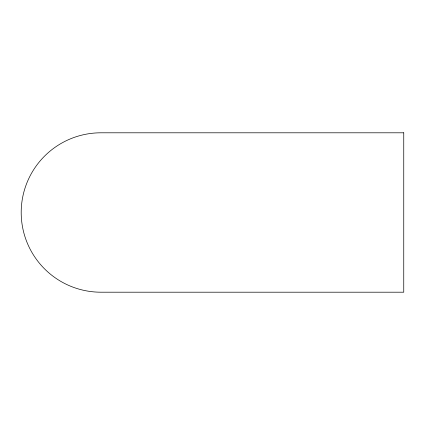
<?xml version="1.0" encoding="UTF-8"?>
<svg xmlns="http://www.w3.org/2000/svg" width="425" height="425" viewBox="0 0 425 425"><rect width="100%" height="100%" fill="white"/><g stroke="black" fill="none" stroke-linecap="round" stroke-linejoin="round"><path stroke-width="0.64" d="M403.75 132.802L100.895 132.802A79.698 79.698 0 0 0 21.197 212.5A79.698 79.698 0 0 0 100.895 292.198L403.75 292.198L403.75 132.802"/></g></svg>
